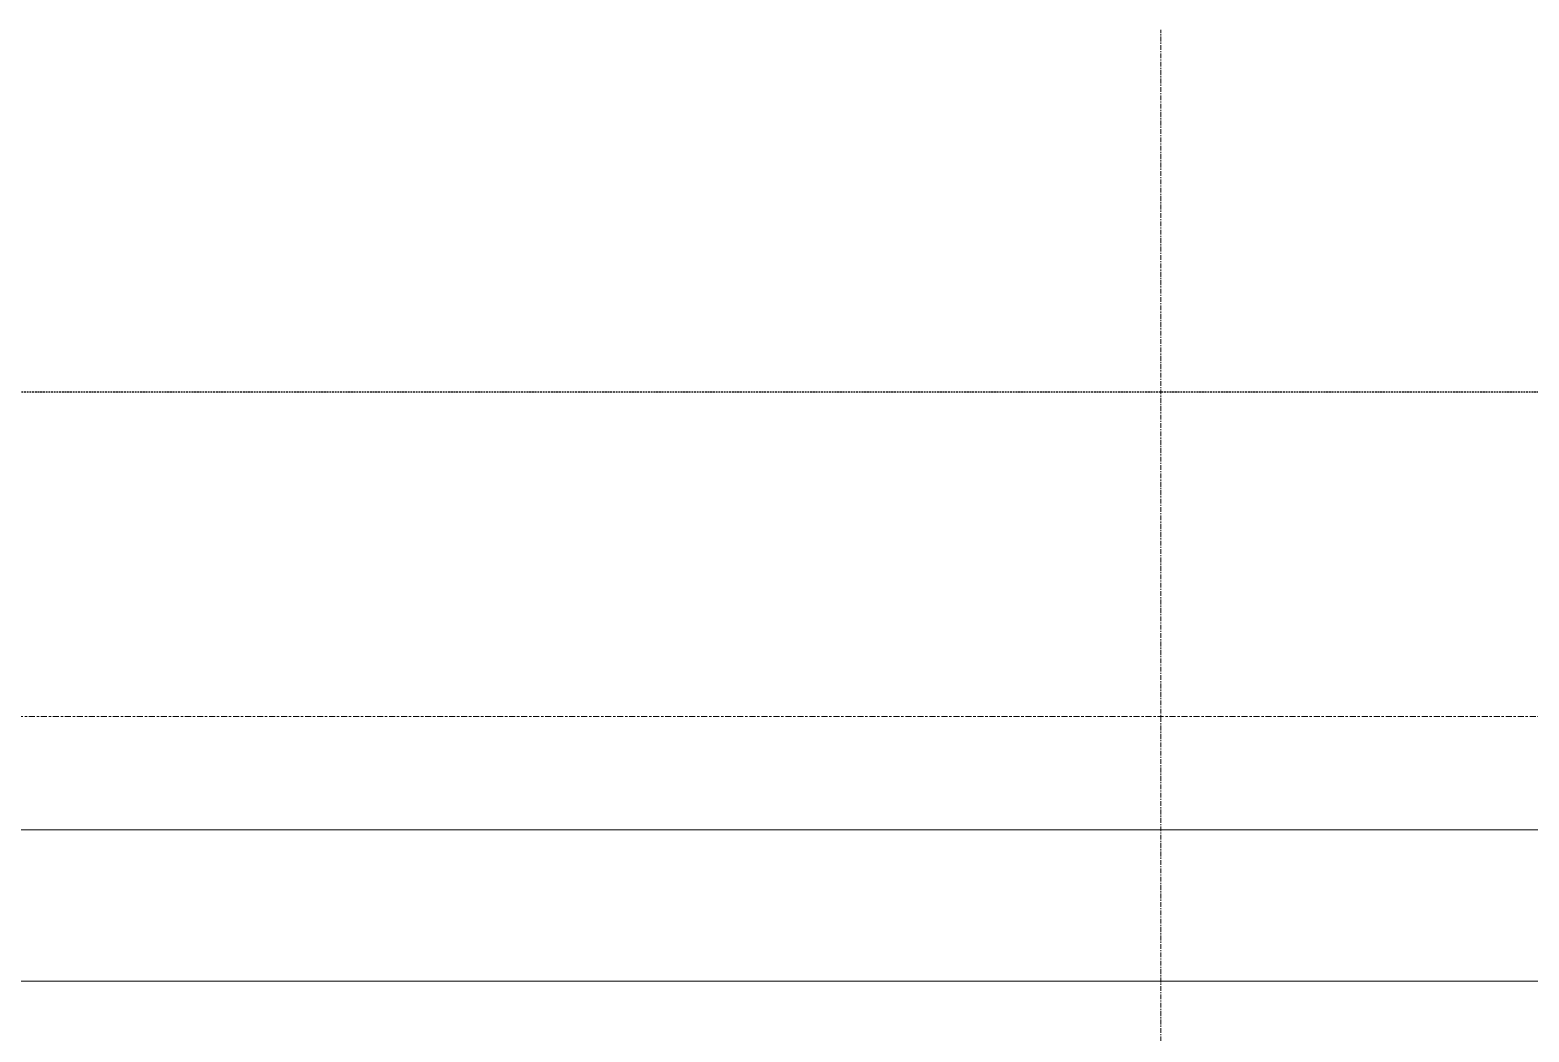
# Model space of a CAD drawing. Header units: millimetres. Extents: x 68650 to 268645, y -2410 to 17645.
# Drawn here: x 136209 to 140172, y 4765 to 7416 of the extents above; entities that cross this region are included whole.
import ezdxf

# ---------------------------------------------------------------- set-up
doc = ezdxf.new("R2010")
doc.units = ezdxf.units.MM
for name, pattern in [('Centre', [31.75, 6.35, -4.7625, 15.875, -4.7625]), ('Grid Line', [22.225, 12.7, -3.175, 3.175, -3.175]), ('Hidden', [7.14375, 4.7625, -2.38125])]:
    doc.linetypes.add(name, pattern=pattern)
for name, color, linetype, lineweight in [('A-DETL-GENF', 92, 'Continuous', 18), ('A-DETL-GENF-2', 92, 'Hidden', 25), ('A-FLOR', 192, 'Continuous', 18), ('A-FLOR-LEVL-2', 51, 'Centre', 9), ('A-WALL', 113, 'Continuous', 18), ('S-GRID-1', 1, 'Grid Line', 9)]:
    doc.layers.add(name, color=color, linetype=linetype, lineweight=lineweight)

# ---------------------------------------------------------------- blocks, each defined once
blk = doc.blocks.new('BORDER VIEW - BORDER VIEW-2320610-TKCS_NHÀ MÁY PHÁT ĐIỆN - MẶT ĐỨNG 1')
at = {"layer": 'A-DETL-GENF-2'}
blk.add_line((-90502.6, 6458.5), (-70509.4, 6458.5), dxfattribs=at)

msp = doc.modelspace()

# ---------------------------------------------------------------- linework, layer by layer
at = {"layer": 'A-FLOR'}
msp.add_line((126048.8, 4900), (144048.8, 4900), dxfattribs=at)
at = {"layer": 'A-FLOR-LEVL-2'}
msp.add_line((123653.4, 5600), (147058.7, 5600), dxfattribs=at)
at = {"layer": 'A-WALL'}
msp.add_line((144048.8, 5300), (126048.8, 5300), dxfattribs=at)
at = {"layer": 'S-GRID-1'}
for p, q in [((139198.8, 5540.9), (139198.8, 7415.9)), ((139198.8, 140.2), (139198.8, 5540.9))]:
    msp.add_line(p, q, dxfattribs=at)

# ---------------------------------------------------------------- block references
at = {"layer": 'A-DETL-GENF'}
msp.add_blockref('BORDER VIEW - BORDER VIEW-2320610-TKCS_NHÀ MÁY PHÁT ĐIỆN - MẶT ĐỨNG 1', (215501.3, 0), dxfattribs=at)

doc.saveas('drawing.dxf')
